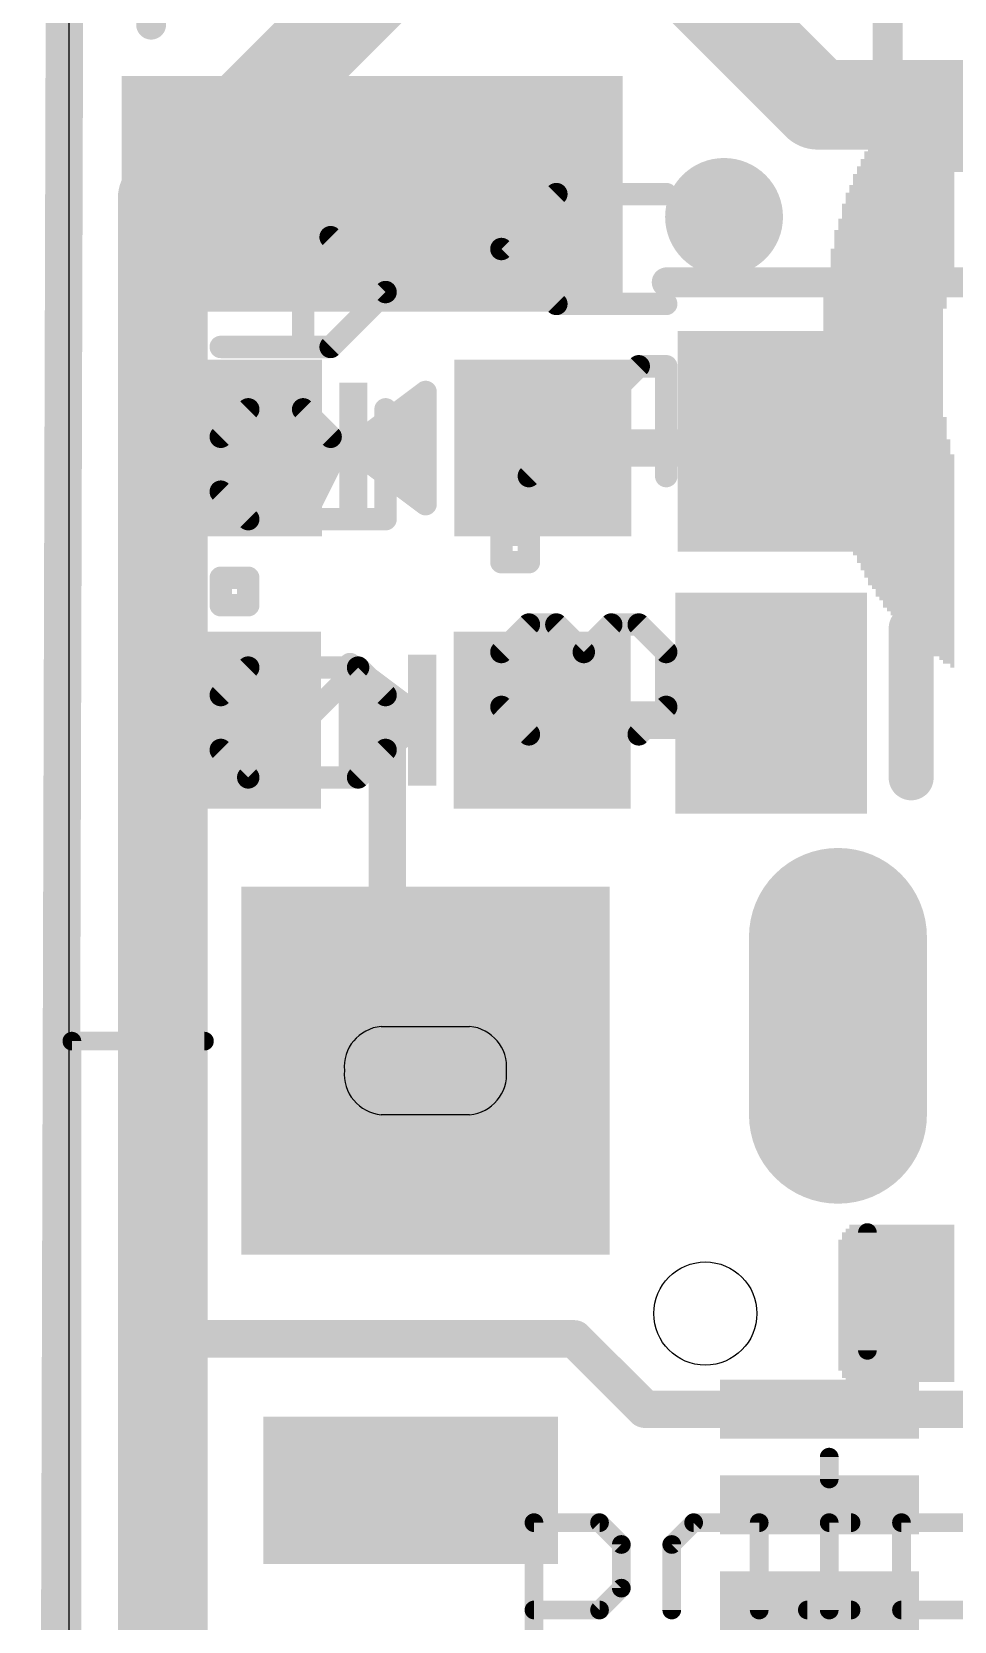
# Model space of a CAD drawing. Extents: x -0.3 to 32, y -0.4 to 44.5.
# Drawn here: x -0.25 to 6.01, y 21.96 to 32.75 of the extents above; entities that cross this region are included whole.
import ezdxf

# ---------------------------------------------------------------- set-up
doc = ezdxf.new("R2010")
doc.units = 0
for name, color, linetype in [('1', 12, 'CONTINUOUS'), ('16', 132, 'CONTINUOUS'), ('17', 110, 'CONTINUOUS'), ('18', 110, 'CONTINUOUS'), ('20', 53, 'CONTINUOUS'), ('21', 40, 'CONTINUOUS'), ('22', 6, 'CONTINUOUS')]:
    doc.layers.add(name, color=color, linetype=linetype)

# ---------------------------------------------------------------- blocks, each defined once
blk = doc.blocks.new('RECT')
blk.add_solid([(-0.5, -0.5), (0.5, -0.5), (-0.5, 0.5), (0.5, 0.5)])
blk = doc.blocks.new('OFFSETP100')
at = {"const_width": 1}
blk.add_lwpolyline([(0, 0), (1, 0)], dxfattribs=at)
at = {"const_width": 0.5}
for points in [[(0, 0.25, 1), (0, -0.25)], [(1, -0.25, 1), (1, 0.25)]]:
    blk.add_lwpolyline(points, format="xyb", dxfattribs=at)
blk = doc.blocks.new('SQUAREP')
blk.add_solid([(-0.5, -0.5), (0.5, -0.5), (-0.5, 0.5), (0.5, 0.5)])
blk = doc.blocks.new('ROUNDV')
at = {"const_width": 0.5}
blk.add_lwpolyline([(0, -0.25, 1), (0, 0.25, 1), (0, -0.25)], format="xyb", dxfattribs=at)

msp = doc.modelspace()

# ---------------------------------------------------------------- linework, layer by layer
at = {"layer": '1'}
for points, const_width in [([(0, 44.323), (-0.127, -0.254)], 0.254), ([(5.08, 32.258), (3.81, 33.528)], 0.6096), ([(6.985, 32.258), (5.08, 32.258)], 0.6096), ([(3.215, 29.926), (4.735, 29.926)], 0.254), ([(4.735, 29.926), (4.781, 29.972)], 0.254), ([(4.649, 28.078), (4.765, 28.194)], 0.254), ([(1.11, 28.078), (0.508, 27.476)], 0.254), ([(2.159, 25.698), (2.159, 28.067)], 0.254), ([(3.21, 28.078), (4.649, 28.078)], 0.254), ([(0.508, 27.476), (0.508, 24.13)], 0.254), ([(2.418, 25.698), (2.159, 25.698)], 0.254), ([(0.508, 24.13), (0.762, 23.876)], 0.254), ([(0.762, 23.876), (3.429, 23.876)], 0.254), ([(3.429, 23.876), (3.907, 23.398)], 0.254), ([(3.907, 23.398), (5.093, 23.398)], 0.254), ([(5.093, 23.398), (7.1179, 23.398)], 0.254)]:
    msp.add_lwpolyline(points, dxfattribs=dict(at, const_width=const_width))
for points, const_width in [([(5.08, 32.4104, 1), (5.08, 32.1056)], 0.3048), ([(4.9722, 32.1502, 1), (5.1878, 32.3658)], 0.3048), ([(3.215, 29.9895, 1), (3.215, 29.8625)], 0.127), ([(4.6901, 29.9709, 1), (4.7799, 29.8811)], 0.127), ([(4.735, 29.8625, 1), (4.735, 29.9895)], 0.127), ([(4.8259, 29.9271, 1), (4.7361, 30.0169)], 0.127), ([(4.8099, 28.1491, 1), (4.7201, 28.2389)], 0.127), ([(1.1549, 28.0331, 1), (1.0651, 28.1229)], 0.127), ([(2.2225, 28.067, 1), (2.0955, 28.067)], 0.127), ([(3.21, 28.1415, 1), (3.21, 28.0145)], 0.127), ([(4.6041, 28.1229, 1), (4.6939, 28.0331)], 0.127), ([(4.649, 28.0145, 1), (4.649, 28.1415)], 0.127), ([(0.5715, 27.476, 1), (0.4445, 27.476)], 0.127), ([(0.4631, 27.5209, 1), (0.5529, 27.4311)], 0.127), ([(2.159, 25.7615, 1), (2.159, 25.6345)], 0.127), ([(2.418, 25.6345, 1), (2.418, 25.7615)], 0.127), ([(2.0955, 25.698, 1), (2.2225, 25.698)], 0.127), ([(0.5529, 24.1749, 1), (0.4631, 24.0851)], 0.127), ([(0.4445, 24.13, 1), (0.5715, 24.13)], 0.127), ([(0.762, 23.9395, 1), (0.762, 23.8125)], 0.127), ([(0.7171, 23.8311, 1), (0.8069, 23.9209)], 0.127), ([(3.4739, 23.9209, 1), (3.3841, 23.8311)], 0.127), ([(3.429, 23.8125, 1), (3.429, 23.9395)], 0.127), ([(3.907, 23.4615, 1), (3.907, 23.3345)], 0.127), ([(3.8621, 23.3531, 1), (3.9519, 23.4429)], 0.127), ([(5.093, 23.4615, 1), (5.093, 23.3345)], 0.127), ([(5.093, 23.3345, 1), (5.093, 23.4615)], 0.127)]:
    msp.add_lwpolyline(points, format="xyb", dxfattribs=dict(at, const_width=const_width))
at = {"layer": '16'}
for points, const_width in [([(0, 44.323), (-0.127, 0)], 0.254), ([(0.635, 31.623), (2.921, 33.909)], 0.6096), ([(0.635, 13.843), (0.635, 31.623)], 0.6096)]:
    msp.add_lwpolyline(points, dxfattribs=dict(at, const_width=const_width))
at = {"layer": '16', "const_width": 0.3048}
for points in [[(0.5272, 31.7308, 1), (0.7428, 31.5152)], [(0.7874, 31.623, 1), (0.4826, 31.623)]]:
    msp.add_lwpolyline(points, format="xyb", dxfattribs=at)
at = {"layer": '20'}
for p, q in [((0, 13.081), (0, 41.91)), ((2.118, 25.998), (2.718, 25.998)), ((2.718, 25.398), (2.118, 25.398))]:
    msp.add_line(p, q, dxfattribs=at)
msp.add_circle((4.318, 24.048), 0.35, dxfattribs=at)
for centre, start, end in [((2.143, 25.723), 95.1944, 185.1944), ((2.693, 25.723), 354.8056, 84.8056), ((2.143, 25.673), 174.8056, 264.8056), ((2.693, 25.673), 275.1944, 5.1944)]:
    msp.add_arc(centre, 0.2761, start, end, dxfattribs=at)
at = {"layer": '21'}
for points, const_width in [([(0.556, 32.802), (0.556, 37.302)], 0.2032), ([(5.556, 33.302), (5.556, 31.902)], 0.2032), ([(5.556, 31.902), (8.056, 31.902)], 0.2032), ([(8.056, 31.052), (4.056, 31.052)], 0.2032), ([(5.731, 30.48), (5.731, 29.464)], 0.3048), ([(2.419, 30.307), (1.911, 29.926)], 0.1524), ([(2.419, 29.545), (2.419, 30.307)], 0.1524), ([(2.2433, 30.1752), (2.419, 30.1752)], 0.1524), ([(2.0401, 30.0228), (2.419, 30.0228)], 0.1524), ([(1.911, 29.926), (2.419, 29.545)], 0.1524), ([(1.9851, 29.8704), (2.419, 29.8704)], 0.1524), ([(2.1883, 29.718), (2.419, 29.718)], 0.1524), ([(2.3915, 29.5656), (2.419, 29.5656)], 0.1524), ([(5.715, 28.702), (5.715, 27.686)], 0.3048), ([(2.414, 28.078), (1.906, 28.459)], 0.1524), ([(1.906, 28.459), (1.906, 27.697)], 0.1524), ([(1.906, 28.3464), (2.0561, 28.3464)], 0.1524), ([(1.906, 28.194), (2.2593, 28.194)], 0.1524), ([(1.906, 27.697), (2.414, 28.078)], 0.1524), ([(1.906, 28.0416), (2.3655, 28.0416)], 0.1524), ([(1.906, 27.8892), (2.1623, 27.8892)], 0.1524), ([(1.906, 27.7368), (1.9591, 27.7368)], 0.1524), ([(0.918, 25.898), (0.018, 25.898)], 0.127), ([(0.018, 25.898), (0.018, 18.298)], 0.127), ([(5.418, 24.598), (5.418, 23.798)], 0.127)]:
    msp.add_lwpolyline(points, dxfattribs=dict(at, const_width=const_width))
for points, const_width in [([(0.5052, 32.802, 1), (0.6068, 32.802)], 0.1016), ([(5.556, 31.9528, 1), (5.556, 31.8512)], 0.1016), ([(5.5052, 31.902, 1), (5.6068, 31.902)], 0.1016), ([(4.056, 31.1028, 1), (4.056, 31.0012)], 0.1016), ([(5.8072, 30.48, 1), (5.6548, 30.48)], 0.1524), ([(2.4571, 30.307, 1), (2.3809, 30.307)], 0.0762), ([(2.4419, 30.2765, 1), (2.3961, 30.3375)], 0.0762), ([(2.2433, 30.2133, 1), (2.2433, 30.1371)], 0.0762), ([(2.419, 30.1371, 1), (2.419, 30.2133)], 0.0762), ([(2.0401, 30.0609, 1), (2.0401, 29.9847)], 0.0762), ([(2.419, 29.9847, 1), (2.419, 30.0609)], 0.0762), ([(1.9339, 29.9565, 1), (1.8881, 29.8955)], 0.0762), ([(1.8881, 29.9565, 1), (1.9339, 29.8955)], 0.0762), ([(1.9851, 29.9085, 1), (1.9851, 29.8323)], 0.0762), ([(2.419, 29.8323, 1), (2.419, 29.9085)], 0.0762), ([(2.1883, 29.7561, 1), (2.1883, 29.6799)], 0.0762), ([(2.419, 29.6799, 1), (2.419, 29.7561)], 0.0762), ([(2.3915, 29.6037, 1), (2.3915, 29.5275)], 0.0762), ([(2.3809, 29.545, 1), (2.4571, 29.545)], 0.0762), ([(2.3961, 29.5145, 1), (2.4419, 29.5755)], 0.0762), ([(2.419, 29.5275, 1), (2.419, 29.6037)], 0.0762), ([(5.6548, 29.464, 1), (5.8072, 29.464)], 0.1524), ([(5.7912, 28.702, 1), (5.6388, 28.702)], 0.1524), ([(1.9289, 28.4895, 1), (1.8831, 28.4285)], 0.0762), ([(1.9441, 28.459, 1), (1.8679, 28.459)], 0.0762), ([(1.906, 28.3845, 1), (1.906, 28.3083)], 0.0762), ([(2.0561, 28.3083, 1), (2.0561, 28.3845)], 0.0762), ([(1.906, 28.2321, 1), (1.906, 28.1559)], 0.0762), ([(2.2593, 28.1559, 1), (2.2593, 28.2321)], 0.0762), ([(1.906, 28.0797, 1), (1.906, 28.0035)], 0.0762), ([(2.3655, 28.0035, 1), (2.3655, 28.0797)], 0.0762), ([(2.4369, 28.0475, 1), (2.3911, 28.1085)], 0.0762), ([(2.3911, 28.0475, 1), (2.4369, 28.1085)], 0.0762), ([(1.906, 27.9273, 1), (1.906, 27.8511)], 0.0762), ([(2.1623, 27.8511, 1), (2.1623, 27.9273)], 0.0762), ([(1.906, 27.7749, 1), (1.906, 27.6987)], 0.0762), ([(1.8831, 27.7275, 1), (1.9289, 27.6665)], 0.0762), ([(1.9591, 27.6987, 1), (1.9591, 27.7749)], 0.0762), ([(5.6388, 27.686, 1), (5.7912, 27.686)], 0.1524), ([(1.8679, 27.697, 1), (1.9441, 27.697)], 0.0762), ([(0.0498, 25.898, 1), (-0.0137, 25.898)], 0.0635), ([(0.018, 25.9297, 1), (0.018, 25.8663)], 0.0635), ([(0.918, 25.8663, 1), (0.918, 25.9297)], 0.0635), ([(5.4497, 24.598, 1), (5.3863, 24.598)], 0.0635), ([(5.3863, 23.798, 1), (5.4497, 23.798)], 0.0635)]:
    msp.add_lwpolyline(points, format="xyb", dxfattribs=dict(at, const_width=const_width))
at = {"layer": '22'}
for points, const_width in [([(2.9337, 31.278), (3.3066, 31.6508)], 0.1524), ([(3.3066, 31.6508), (4.0523, 31.6508)], 0.1524), ([(1.7744, 31.3585), (1.0287, 31.3585)], 0.1524), ([(1.588, 30.6128), (1.588, 31.3585)], 0.1524), ([(2.1473, 30.9856), (1.7744, 31.3585)], 0.1524), ([(3.3066, 30.9051), (2.9337, 31.278)], 0.1524), ([(1.7744, 30.6128), (2.1473, 30.9856)], 0.1524), ([(4.0523, 30.9051), (3.3066, 30.9051)], 0.1524), ([(1.0287, 30.6128), (1.7744, 30.6128)], 0.1524), ([(3.8658, 30.4815), (3.1201, 29.7357)], 0.1524), ([(4.0523, 30.4815), (3.8658, 30.4815)], 0.1524), ([(4.0523, 29.7357), (4.0523, 30.4815)], 0.1524), ([(1.2151, 30.1891), (1.0287, 30.0027)], 0.1524), ([(1.588, 30.1891), (1.2151, 30.1891)], 0.1524), ([(1.7744, 30.0027), (1.588, 30.1891)], 0.1524), ([(2.1473, 30.1891), (2.1473, 29.4434)], 0.1524), ([(1.0287, 30.0027), (1.0287, 29.6298)], 0.1524), ([(1.7744, 29.8162), (1.7744, 30.0027)], 0.1524), ([(1.588, 29.4434), (1.7744, 29.8162)], 0.1524), ([(3.1201, 29.7357), (2.9337, 29.7357)], 0.1524), ([(1.0287, 29.6298), (1.2151, 29.4434)], 0.1524), ([(2.1473, 29.4434), (1.588, 29.4434)], 0.1524), ([(3.1201, 29.3375), (2.9337, 29.3375)], 0.1524), ([(2.9337, 29.3375), (2.9337, 29.1511)], 0.1524), ([(3.1201, 29.1511), (3.1201, 29.3375)], 0.1524), ([(2.9337, 29.1511), (3.1201, 29.1511)], 0.1524), ([(1.2151, 29.0451), (1.0287, 29.0451)], 0.1524), ([(1.0287, 29.0451), (1.0287, 28.8587)], 0.1524), ([(1.2151, 28.8587), (1.2151, 29.0451)], 0.1524), ([(1.0287, 28.8587), (1.2151, 28.8587)], 0.1524), ([(3.1201, 28.7274), (2.9337, 28.5409)], 0.1524), ([(3.3066, 28.7274), (3.1201, 28.7274)], 0.1524), ([(3.493, 28.5409), (3.3066, 28.7274)], 0.1524), ([(3.6794, 28.7274), (3.493, 28.5409)], 0.1524), ([(3.8658, 28.7274), (3.6794, 28.7274)], 0.1524), ([(4.0523, 28.5409), (3.8658, 28.7274)], 0.1524), ([(2.9337, 28.5409), (2.9337, 28.1681)], 0.1524), ([(3.493, 28.5409), (3.493, 28.3545)], 0.1524), ([(4.0523, 28.1681), (4.0523, 28.5409)], 0.1524), ([(1.2151, 28.435), (1.0287, 28.2486)], 0.1524), ([(1.9608, 28.435), (1.2151, 28.435)], 0.1524), ([(1.2151, 27.6893), (1.9608, 28.435)], 0.1524), ([(2.1473, 28.2486), (1.9608, 28.435)], 0.1524), ([(1.0287, 28.2486), (1.0287, 27.8757)], 0.1524), ([(2.1473, 27.8757), (2.1473, 28.2486)], 0.1524), ([(2.9337, 28.1681), (3.1201, 27.9817)], 0.1524), ([(3.8658, 27.9817), (4.0523, 28.1681)], 0.1524), ([(1.0287, 27.8757), (1.2151, 27.6893)], 0.1524), ([(1.9608, 27.6893), (2.1473, 27.8757)], 0.1524), ([(1.2151, 27.6893), (1.9608, 27.6893)], 0.1524), ([(5.1587, 23.0726), (5.1587, 22.9243)], 0.127), ([(3.1546, 21.8862), (3.1546, 22.6277)], 0.127), ([(3.1546, 22.6277), (3.5995, 22.6277)], 0.127), ([(3.5995, 22.6277), (3.7478, 22.4794)], 0.127), ([(4.2384, 22.6277), (4.0901, 22.4794)], 0.127), ([(4.6833, 22.6277), (4.2384, 22.6277)], 0.127), ([(4.6833, 22.0345), (4.6833, 22.6277)], 0.127), ([(5.307, 22.6277), (5.1587, 22.6277)], 0.127), ([(5.1587, 22.6277), (5.1587, 22.0345)], 0.127), ([(5.6493, 21.8862), (5.6493, 22.6277)], 0.127), ([(5.6493, 22.6277), (6.0942, 22.6277)], 0.127), ([(3.7478, 22.4794), (3.7478, 22.1828)], 0.127), ([(4.0901, 22.4794), (4.0901, 22.0345)], 0.127), ([(3.7478, 22.1828), (3.5995, 22.0345)], 0.127), ([(3.5995, 22.0345), (3.1546, 22.0345)], 0.127), ([(5.307, 22.0345), (5.0104, 22.0345)], 0.127), ([(6.0942, 22.0345), (5.6493, 22.0345)], 0.127)]:
    msp.add_lwpolyline(points, dxfattribs=dict(at, const_width=const_width))
for points, const_width in [([(3.3066, 31.6889, 1), (3.3066, 31.6127)], 0.0762), ([(3.3335, 31.6239, 1), (3.2796, 31.6778)], 0.0762), ([(4.0523, 31.6127, 1), (4.0523, 31.6889)], 0.0762), ([(1.0287, 31.3966, 1), (1.0287, 31.3204)], 0.0762), ([(1.6261, 31.3585, 1), (1.5499, 31.3585)], 0.0762), ([(1.8013, 31.3854, 1), (1.7475, 31.3316)], 0.0762), ([(1.7744, 31.3204, 1), (1.7744, 31.3966)], 0.0762), ([(2.9606, 31.3049, 1), (2.9068, 31.2511)], 0.0762), ([(2.9068, 31.3049, 1), (2.9606, 31.2511)], 0.0762), ([(2.1742, 30.9587, 1), (2.1203, 31.0126)], 0.0762), ([(2.1203, 30.9587, 1), (2.1742, 31.0126)], 0.0762), ([(3.3066, 30.9432, 1), (3.3066, 30.867)], 0.0762), ([(3.2796, 30.8782, 1), (3.3335, 30.9321)], 0.0762), ([(4.0523, 30.867, 1), (4.0523, 30.9432)], 0.0762), ([(1.0287, 30.6509, 1), (1.0287, 30.5747)], 0.0762), ([(1.7475, 30.6397, 1), (1.8013, 30.5859)], 0.0762), ([(1.7744, 30.5747, 1), (1.7744, 30.6509)], 0.0762), ([(1.5499, 30.6128, 1), (1.6261, 30.6128)], 0.0762), ([(3.8658, 30.5196, 1), (3.8658, 30.4434)], 0.0762), ([(3.8928, 30.4545, 1), (3.8389, 30.5084)], 0.0762), ([(4.0904, 30.4815, 1), (4.0142, 30.4815)], 0.0762), ([(4.0523, 30.4434, 1), (4.0523, 30.5196)], 0.0762), ([(1.2151, 30.2272, 1), (1.2151, 30.151)], 0.0762), ([(1.2421, 30.1622, 1), (1.1882, 30.216)], 0.0762), ([(1.6149, 30.216, 1), (1.561, 30.1622)], 0.0762), ([(1.588, 30.151, 1), (1.588, 30.2272)], 0.0762), ([(2.1854, 30.1891, 1), (2.1092, 30.1891)], 0.0762), ([(1.0668, 30.0027, 1), (0.9906, 30.0027)], 0.0762), ([(1.0018, 30.0296, 1), (1.0556, 29.9757)], 0.0762), ([(1.8125, 30.0027, 1), (1.7363, 30.0027)], 0.0762), ([(1.7475, 29.9757, 1), (1.8013, 30.0296)], 0.0762), ([(1.7363, 29.8162, 1), (1.8125, 29.8162)], 0.0762), ([(1.8085, 29.7992, 1), (1.7403, 29.8333)], 0.0762), ([(2.9337, 29.7738, 1), (2.9337, 29.6976)], 0.0762), ([(3.0932, 29.7627, 1), (3.1471, 29.7088)], 0.0762), ([(3.1201, 29.6976, 1), (3.1201, 29.7738)], 0.0762), ([(1.0556, 29.6568, 1), (1.0018, 29.6029)], 0.0762), ([(4.0142, 29.7357, 1), (4.0904, 29.7357)], 0.0762), ([(0.9906, 29.6298, 1), (1.0668, 29.6298)], 0.0762), ([(1.1882, 29.4165, 1), (1.2421, 29.4703)], 0.0762), ([(1.588, 29.4815, 1), (1.588, 29.4053)], 0.0762), ([(1.5539, 29.4604, 1), (1.6221, 29.4264)], 0.0762), ([(2.1092, 29.4434, 1), (2.1854, 29.4434)], 0.0762), ([(2.1473, 29.4053, 1), (2.1473, 29.4815)], 0.0762), ([(2.9337, 29.3756, 1), (2.9337, 29.2994)], 0.0762), ([(2.9718, 29.3375, 1), (2.8956, 29.3375)], 0.0762), ([(3.1582, 29.3375, 1), (3.082, 29.3375)], 0.0762), ([(3.1201, 29.2994, 1), (3.1201, 29.3756)], 0.0762), ([(2.9337, 29.1892, 1), (2.9337, 29.113)], 0.0762), ([(2.8956, 29.1511, 1), (2.9718, 29.1511)], 0.0762), ([(3.082, 29.1511, 1), (3.1582, 29.1511)], 0.0762), ([(3.1201, 29.113, 1), (3.1201, 29.1892)], 0.0762), ([(1.0287, 29.0832, 1), (1.0287, 29.007)], 0.0762), ([(1.0668, 29.0451, 1), (0.9906, 29.0451)], 0.0762), ([(1.2532, 29.0451, 1), (1.177, 29.0451)], 0.0762), ([(1.2151, 29.007, 1), (1.2151, 29.0832)], 0.0762), ([(1.0287, 28.8968, 1), (1.0287, 28.8206)], 0.0762), ([(1.2151, 28.8206, 1), (1.2151, 28.8968)], 0.0762), ([(0.9906, 28.8587, 1), (1.0668, 28.8587)], 0.0762), ([(1.177, 28.8587, 1), (1.2532, 28.8587)], 0.0762), ([(3.1201, 28.7655, 1), (3.1201, 28.6893)], 0.0762), ([(3.1471, 28.7004, 1), (3.0932, 28.7543)], 0.0762), ([(3.3335, 28.7543, 1), (3.2796, 28.7004)], 0.0762), ([(3.3066, 28.6893, 1), (3.3066, 28.7655)], 0.0762), ([(3.6794, 28.7655, 1), (3.6794, 28.6893)], 0.0762), ([(3.7063, 28.7004, 1), (3.6525, 28.7543)], 0.0762), ([(3.8928, 28.7543, 1), (3.8389, 28.7004)], 0.0762), ([(3.8658, 28.6893, 1), (3.8658, 28.7655)], 0.0762), ([(2.9718, 28.5409, 1), (2.8956, 28.5409)], 0.0762), ([(3.5311, 28.5409, 1), (3.4549, 28.5409)], 0.0762), ([(4.0904, 28.5409, 1), (4.0142, 28.5409)], 0.0762), ([(1.2151, 28.4731, 1), (1.2151, 28.3969)], 0.0762), ([(1.2421, 28.4081, 1), (1.1882, 28.4619)], 0.0762), ([(1.9878, 28.4619, 1), (1.9339, 28.4081)], 0.0762), ([(1.9878, 28.4081, 1), (1.9339, 28.4619)], 0.0762), ([(1.9608, 28.3969, 1), (1.9608, 28.4731)], 0.0762), ([(2.9068, 28.5679, 1), (2.9606, 28.514)], 0.0762), ([(3.466, 28.5679, 1), (3.5199, 28.514)], 0.0762), ([(3.466, 28.514, 1), (3.5199, 28.5679)], 0.0762), ([(4.0253, 28.514, 1), (4.0792, 28.5679)], 0.0762), ([(3.4549, 28.3545, 1), (3.5311, 28.3545)], 0.0762), ([(1.0668, 28.2486, 1), (0.9906, 28.2486)], 0.0762), ([(1.0018, 28.2755, 1), (1.0556, 28.2216)], 0.0762), ([(2.1854, 28.2486, 1), (2.1092, 28.2486)], 0.0762), ([(2.1203, 28.2216, 1), (2.1742, 28.2755)], 0.0762), ([(2.9606, 28.195, 1), (2.9068, 28.1411)], 0.0762), ([(2.8956, 28.1681, 1), (2.9718, 28.1681)], 0.0762), ([(4.0142, 28.1681, 1), (4.0904, 28.1681)], 0.0762), ([(4.0792, 28.1411, 1), (4.0253, 28.195)], 0.0762), ([(3.0932, 27.9547, 1), (3.1471, 28.0086)], 0.0762), ([(3.8389, 28.0086, 1), (3.8928, 27.9547)], 0.0762), ([(1.0556, 27.9027, 1), (1.0018, 27.8488)], 0.0762), ([(0.9906, 27.8757, 1), (1.0668, 27.8757)], 0.0762), ([(2.1092, 27.8757, 1), (2.1854, 27.8757)], 0.0762), ([(2.1742, 27.8488, 1), (2.1203, 27.9027)], 0.0762), ([(1.2151, 27.7274, 1), (1.2151, 27.6512)], 0.0762), ([(1.1882, 27.7162, 1), (1.2421, 27.6624)], 0.0762), ([(1.1882, 27.6624, 1), (1.2421, 27.7162)], 0.0762), ([(1.9339, 27.7162, 1), (1.9878, 27.6624)], 0.0762), ([(1.9608, 27.6512, 1), (1.9608, 27.7274)], 0.0762), ([(5.1905, 23.0726, 1), (5.127, 23.0726)], 0.0635), ([(5.127, 22.9243, 1), (5.1905, 22.9243)], 0.0635), ([(3.1546, 22.6594, 1), (3.1546, 22.5959)], 0.0635), ([(3.1864, 22.6277, 1), (3.1229, 22.6277)], 0.0635), ([(3.622, 22.6501, 1), (3.5771, 22.6052)], 0.0635), ([(3.5995, 22.5959, 1), (3.5995, 22.6594)], 0.0635), ([(4.2384, 22.6594, 1), (4.2384, 22.5959)], 0.0635), ([(4.2609, 22.6052, 1), (4.216, 22.6501)], 0.0635), ([(4.7151, 22.6277, 1), (4.6516, 22.6277)], 0.0635), ([(4.6833, 22.5959, 1), (4.6833, 22.6594)], 0.0635), ([(5.1587, 22.6594, 1), (5.1587, 22.5959)], 0.0635), ([(5.1905, 22.6277, 1), (5.127, 22.6277)], 0.0635), ([(5.307, 22.5959, 1), (5.307, 22.6594)], 0.0635), ([(5.6493, 22.6594, 1), (5.6493, 22.5959)], 0.0635), ([(5.6811, 22.6277, 1), (5.6176, 22.6277)], 0.0635), ([(3.7795, 22.4794, 1), (3.716, 22.4794)], 0.0635), ([(3.7253, 22.4569, 1), (3.7702, 22.5018)], 0.0635), ([(4.1219, 22.4794, 1), (4.0584, 22.4794)], 0.0635), ([(4.0677, 22.5018, 1), (4.1126, 22.4569)], 0.0635), ([(3.7702, 22.1603, 1), (3.7253, 22.2052)], 0.0635), ([(3.716, 22.1828, 1), (3.7795, 22.1828)], 0.0635), ([(3.1546, 22.0663, 1), (3.1546, 22.0028)], 0.0635), ([(3.5771, 22.057, 1), (3.622, 22.012)], 0.0635), ([(3.5995, 22.0028, 1), (3.5995, 22.0663)], 0.0635), ([(4.0584, 22.0345, 1), (4.1219, 22.0345)], 0.0635), ([(4.6516, 22.0345, 1), (4.7151, 22.0345)], 0.0635), ([(5.0104, 22.0663, 1), (5.0104, 22.0028)], 0.0635), ([(5.127, 22.0345, 1), (5.1905, 22.0345)], 0.0635), ([(5.307, 22.0028, 1), (5.307, 22.0663)], 0.0635), ([(5.6493, 22.0663, 1), (5.6493, 22.0028)], 0.0635)]:
    msp.add_lwpolyline(points, format="xyb", dxfattribs=dict(at, const_width=const_width))

# ---------------------------------------------------------------- block references
at = {"layer": '1'}
for p, xscale, yscale, rotation in [((2.056, 31.652), 3.4, 1.6, 180), ((1.115, 29.926), 1.2, 1.2, 90), ((3.215, 29.926), 1.2, 1.2, 90), ((1.11, 28.078), 1.2, 1.2, 270), ((3.21, 28.078), 1.2, 1.2, 270), ((5.093, 23.398), 0.4, 1.35, 270), ((5.093, 22.748), 0.4, 1.35, 270), ((5.093, 22.098), 0.4, 1.35, 270)]:
    msp.add_blockref('RECT', p, dxfattribs=dict(at, xscale=xscale, yscale=yscale, rotation=rotation))
at = {"layer": '1', "xscale": 1.3, "yscale": 1.5}
for p in [(4.781, 29.972), (4.765, 28.194)]:
    msp.add_blockref('RECT', p, dxfattribs=at)
at = {"layer": '1', "xscale": 2}
msp.add_blockref('RECT', (2.318, 22.848), dxfattribs=at)
at = {"layer": '17', "xscale": 1.208, "yscale": 1.208, "rotation": 90}
msp.add_blockref('OFFSETP100', (5.218, 25.398), dxfattribs=at)
msp.add_blockref('OFFSETP100', (5.218, 25.398), dxfattribs=at)
at = {"layer": '17', "xscale": 2.5, "yscale": 2.5}
msp.add_blockref('SQUAREP', (2.418, 25.698), dxfattribs=at)
msp.add_blockref('SQUAREP', (2.418, 25.698), dxfattribs=at)
at = {"layer": '18', "xscale": 0.8001, "yscale": 0.8001}
for p in [(4.445, 31.496), (4.445, 31.496), (2.286, 22.86), (2.286, 22.86)]:
    msp.add_blockref('ROUNDV', p, dxfattribs=at)
at = {"layer": '21', "xscale": 0.889, "yscale": 0.1905}
for p, rotation in [((1.9293, 29.926), 90), ((2.3958, 28.078), 270)]:
    msp.add_blockref('RECT', p, dxfattribs=dict(at, rotation=rotation))
at = {"layer": '22', "yscale": 0.0254, "rotation": 90}
for p, xscale in [((5.8928, 30.5054), 3.9878), ((5.9182, 30.4927), 4.0132), ((5.9436, 31.6992), 1.651), ((5.969, 31.7754), 1.5494), ((5.9944, 31.8262), 1.4478), ((5.7658, 30.4927), 3.81), ((5.7912, 30.5054), 3.8354), ((5.8166, 30.4927), 3.8608), ((5.842, 30.4927), 3.9116), ((5.8674, 30.4927), 3.9624), ((5.6642, 30.4927), 3.6068), ((5.6896, 30.4927), 3.6576), ((5.715, 30.4927), 3.7084), ((5.7404, 30.4927), 3.7592), ((5.5626, 30.4927), 3.3528), ((5.588, 30.5054), 3.429), ((5.6134, 30.4927), 3.5052), ((5.6388, 30.4927), 3.556), ((5.4864, 30.4927), 3.1496), ((5.5118, 30.5054), 3.2258), ((5.5372, 30.4927), 3.302), ((5.4356, 30.4927), 2.9972), ((5.461, 30.4927), 3.048), ((5.3848, 30.4927), 2.794), ((5.4102, 30.4927), 2.8956), ((5.334, 30.4927), 2.5908), ((5.3594, 30.4927), 2.6924), ((5.2832, 30.5054), 2.3114), ((5.3086, 30.4927), 2.4384), ((5.2578, 30.5054), 2.159), ((5.2324, 30.4927), 1.9812), ((5.207, 30.5054), 1.8034), ((5.1816, 30.4927), 1.5748), ((5.1562, 30.4927), 1.3208), ((5.1308, 30.4927), 0.9144), ((5.9436, 29.2989), 1.6764), ((5.969, 29.2227), 1.524), ((5.9944, 29.1592), 1.4478), ((5.2832, 24.1046), 1.0414), ((5.3086, 24.1173), 1.0668), ((5.334, 24.1173), 1.0668), ((5.3594, 24.1173), 1.0668), ((5.3848, 24.1173), 1.0668), ((5.4102, 24.1173), 1.0668), ((5.4356, 24.1173), 1.0668), ((5.461, 24.1173), 1.0668), ((5.4864, 24.1173), 1.0668), ((5.5118, 24.1173), 1.0668), ((5.5372, 24.1173), 1.0668), ((5.5626, 24.1173), 1.0668), ((5.588, 24.1173), 1.0668), ((5.6134, 24.1173), 1.0668), ((5.6388, 24.1173), 1.0668), ((5.6642, 24.1173), 1.0668), ((5.6896, 24.1173), 1.0668), ((5.715, 24.1173), 1.0668), ((5.7404, 24.1173), 1.0668), ((5.7658, 24.1173), 1.0668), ((5.7912, 24.1173), 1.0668), ((5.8166, 24.1173), 1.0668), ((5.842, 24.1173), 1.0668), ((5.8674, 24.1173), 1.0668), ((5.8928, 24.1173), 1.0668), ((5.9182, 24.1173), 1.0668), ((5.9436, 24.1173), 1.0668), ((5.969, 24.1173), 1.0668), ((5.9944, 24.1173), 1.0668), ((5.2324, 24.1046), 0.889), ((5.2578, 24.1046), 0.9906)]:
    msp.add_blockref('RECT', p, dxfattribs=dict(at, xscale=xscale))

doc.saveas('drawing.dxf')
